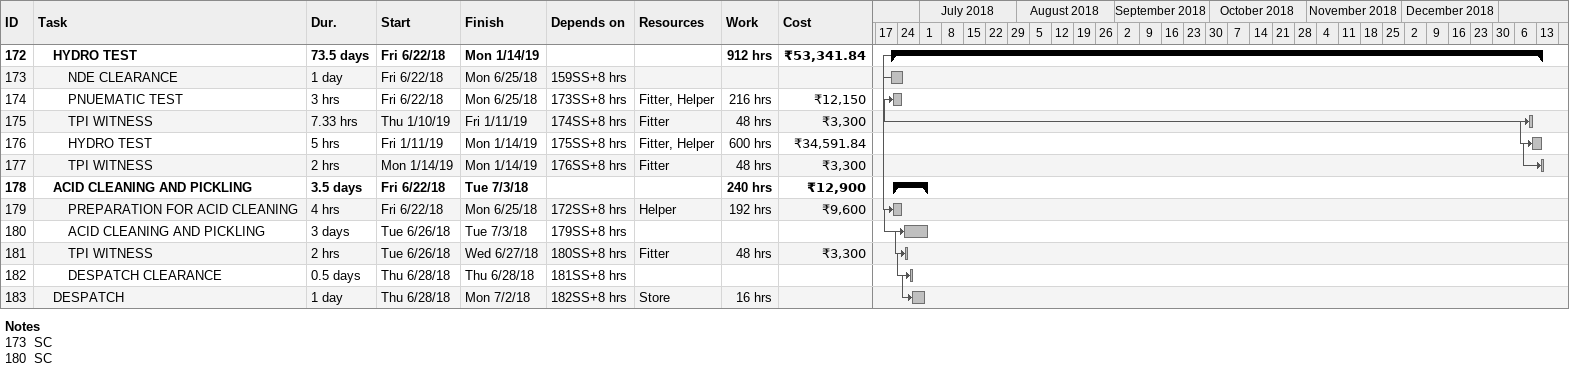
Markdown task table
| ID | Level | Task | Duration | Start | Finish | Predecessors | Resources | Work (h) | Cost (₹) |
|---|---|---|---|---|---|---|---|---|---|
| 172 | 2 | **HYDRO TEST** | 73.5d | 2018-06-22 | 2019-01-14 |  |  | 912 | 53341.84 |
| 173 | 3 | NDE CLEARANCE | 1d | 2018-06-22 | 2018-06-25 | 159SS+8h |  |  |  |
| 174 | 3 | PNUEMATIC TEST | 3h | 2018-06-22 | 2018-06-25 | 173SS+8h | Fitter, Helper | 216 | 12150 |
| 175 | 3 | TPI WITNESS | 7.33h | 2019-01-10 | 2019-01-11 | 174SS+8h | Fitter | 48 | 3300 |
| 176 | 3 | HYDRO TEST | 5h | 2019-01-11 | 2019-01-14 | 175SS+8h | Fitter, Helper | 600 | 34591.84 |
| 177 | 3 | TPI WITNESS | 2h | 2019-01-14 | 2019-01-14 | 176SS+8h | Fitter | 48 | 3300 |
| 178 | 2 | **ACID CLEANING AND PICKLING** | 3.5d | 2018-06-22 | 2018-07-03 |  |  | 240 | 12900 |
| 179 | 3 | PREPARATION FOR ACID CLEANING | 4h | 2018-06-22 | 2018-06-25 | 172SS+8h | Helper | 192 | 9600 |
| 180 | 3 | ACID CLEANING AND PICKLING | 3d | 2018-06-26 | 2018-07-03 | 179SS+8h |  |  |  |
| 181 | 3 | TPI WITNESS | 2h | 2018-06-26 | 2018-06-27 | 180SS+8h | Fitter | 48 | 3300 |
| 182 | 3 | DESPATCH CLEARANCE | 0.5d | 2018-06-28 | 2018-06-28 | 181SS+8h |  |  |  |
| 183 | 2 | DESPATCH | 1d | 2018-06-28 | 2018-07-02 | 182SS+8h | Store | 16 |  |

Notes
- 173: SC
- 180: SC
